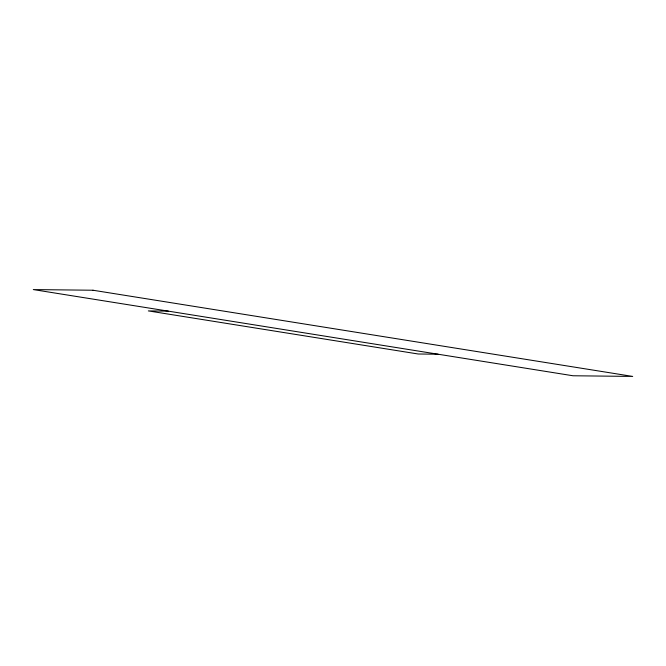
<?xml version="1.0" encoding="UTF-8"?>
<svg xmlns="http://www.w3.org/2000/svg" width="666" height="666" viewBox="0 0 666 666"><rect width="100%" height="100%" fill="white"/><g stroke="black" fill="none" stroke-linecap="round" stroke-linejoin="round"><path stroke-width="1" d="M168.232 311.122L148.335 310.905L418.19 353.996L438.086 354.22M92.99 290.234L33.3 289.577L573.01 375.766L632.7 376.423L92.99 290.234"/></g></svg>
